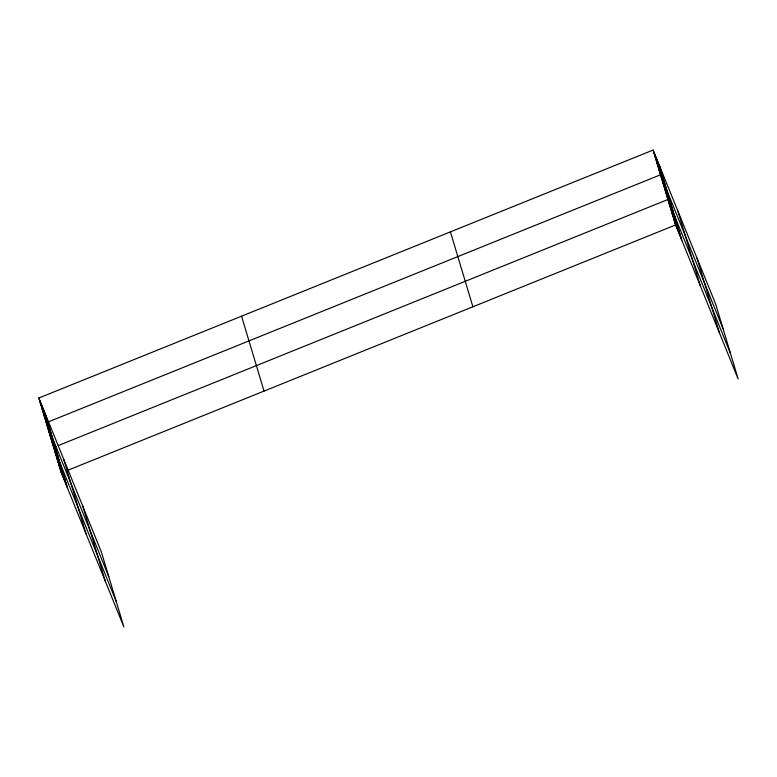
<?xml version="1.0" encoding="UTF-8"?>
<svg xmlns="http://www.w3.org/2000/svg" width="777" height="777" viewBox="0 0 777 777"><rect width="100%" height="100%" fill="white"/><g stroke="black" fill="none" stroke-linecap="round" stroke-linejoin="round"><path stroke-width="1.17" d="M38.85 398.009L101.398 552.049L123.873 626.952L61.325 472.902L38.85 398.009L653.127 150.048L715.675 304.098L738.15 378.991L675.601 224.951L653.127 150.048M55.915 446.542L53.681 447.445L116.229 601.485M58.139 445.639L667.958 199.485L730.506 353.525M61.325 472.902L63.549 472.008M66.89 470.658L675.601 224.951M653.797 152.302L659.994 167.55M654.477 154.545L660.664 169.794M655.147 156.789L661.334 172.038M655.817 159.042L662.014 174.291M656.497 161.286L662.684 176.534M657.167 163.529L663.364 178.778M657.847 165.783L664.034 181.031M658.517 168.026L664.714 183.275M659.197 170.27L665.384 185.518M659.867 172.523L666.054 187.772M723.096 328.807L660.537 174.767L46.27 422.727L108.819 576.767M661.217 177.02L667.404 192.259M661.887 179.264L668.084 194.512M662.567 181.507L668.754 196.756M663.237 183.76L669.434 198.999M663.917 186.004L670.104 201.253M664.588 188.248L670.774 203.496M665.258 190.501L671.454 205.75M665.938 192.745L672.124 207.993M666.608 194.988L672.804 210.237M667.288 197.241L673.474 212.49M668.657 201.797L674.844 217.045M669.347 204.118L675.543 219.367M670.046 206.429L676.233 221.678M670.736 208.741L676.932 223.99M671.435 211.062L677.622 226.311M672.124 213.374L678.321 228.623M672.824 215.695L679.011 230.934M673.513 218.007L679.71 233.255M674.213 220.318L680.399 235.567M674.902 222.64L681.099 237.888M39.52 400.252L45.717 415.501M40.2 402.505L46.387 417.744M40.87 404.749L47.067 419.998M41.55 406.993L47.737 422.241M42.22 409.246L48.417 424.485M42.9 411.489L49.087 426.738M43.57 413.733L49.757 428.982M44.24 415.986L50.437 431.235M44.92 418.23L51.107 433.479M45.59 420.474L51.787 435.722M46.941 424.97L53.137 440.219M47.611 427.214L53.807 442.463M48.291 429.467L54.477 444.716M48.961 431.711L55.157 446.96M49.641 433.954L55.827 449.203M50.311 436.208L56.507 451.456M50.991 438.451L57.177 453.7M51.661 440.695L57.857 455.944M52.331 442.948L58.528 458.197M53.011 445.192L59.198 460.44M54.38 449.757L60.567 465.005M55.07 452.068L61.266 467.317M55.769 454.39L61.956 469.638M56.459 456.701L62.655 471.95M57.158 459.013L63.345 474.261M57.848 461.334L64.044 476.583M58.547 463.646L64.734 478.894M59.246 465.957L65.433 481.206M59.936 468.278L66.132 483.527M60.635 470.59L66.822 485.839M697.076 258.294L719.551 333.187M677.913 211.101L700.388 286.004M659.314 165.297L681.788 240.2M450.417 231.876L472.892 306.779M241.56 316.181L264.034 391.084M82.799 506.245L105.274 581.147M63.636 459.061L86.111 533.954M45.037 413.257L67.521 488.15"/></g></svg>
